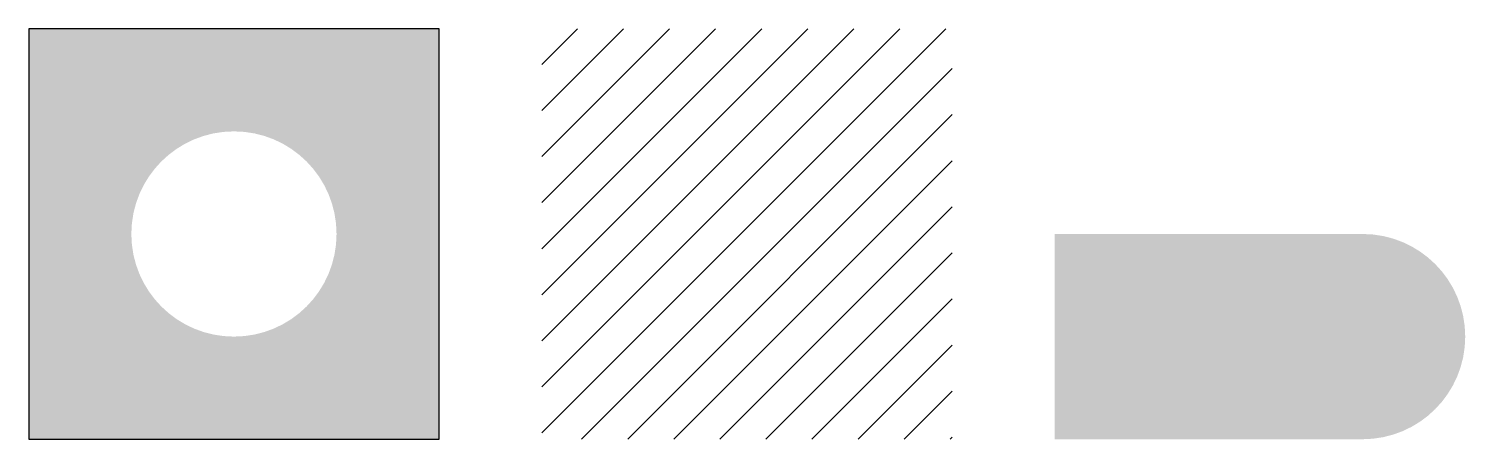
# Model space of a CAD drawing. Header units: millimetres. Extents: x 0 to 140, y 0 to 40.
import ezdxf

# ---------------------------------------------------------------- set-up
doc = ezdxf.new("R2010")
doc.units = ezdxf.units.MM
for name, color, linetype in [('BOUNDARY', 7, 'Continuous'), ('H_EDGES', 7, 'Continuous'), ('H_PATTERN', 7, 'Continuous'), ('H_SOLID', 7, 'Continuous')]:
    doc.layers.add(name, color=color, linetype=linetype)

msp = doc.modelspace()

# ---------------------------------------------------------------- hatches: boundary and pattern name
at = {"layer": 'H_EDGES'}
h = msp.add_hatch(color=3, dxfattribs=at)
edge = h.paths.add_edge_path()
edge.add_line((100, 0), (130, 0))
edge.add_arc((130, 10), 10, 270, 90, ccw=False)
edge.add_line((130, 20), (100, 20))
edge.add_line((100, 20), (100, 0))
at = {"layer": 'H_PATTERN'}
h = msp.add_hatch(dxfattribs=at)
h.set_pattern_fill('ANSI31')
h.paths.add_polyline_path([(50, 0), (90, 0), (90, 40), (50, 40)])
at = {"layer": 'H_SOLID'}
h = msp.add_hatch(color=1, dxfattribs=at)
h.paths.add_polyline_path([(0, 0), (40, 0), (40, 40), (0, 40)])
edge = h.paths.add_edge_path(flags=16)
edge.add_arc((20, 20), 10, 0, 360)

# ---------------------------------------------------------------- linework, layer by layer
at = {"layer": 'BOUNDARY'}
msp.add_lwpolyline([(0, 0), (40, 0), (40, 40), (0, 40)], close=True, dxfattribs=at)

doc.saveas('drawing.dxf')
